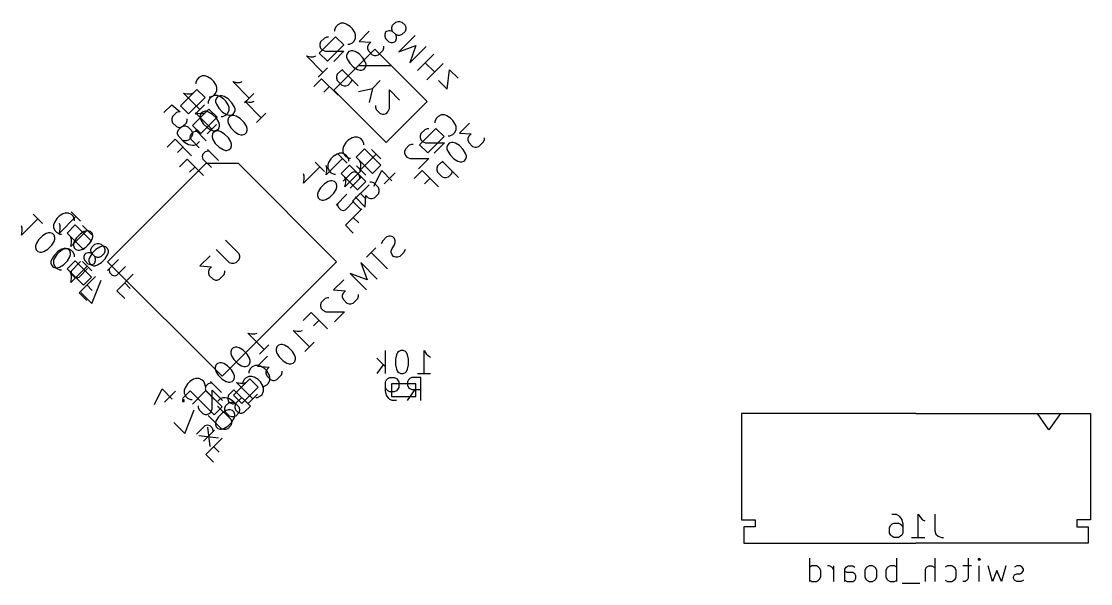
# Model space of a CAD drawing. Extents: x -23 to 352, y -104 to 38.
# Drawn here: x 250.84 to 297.07, y 10.38 to 34.66 of the extents above; entities that cross this region are included whole.
import ezdxf

# ---------------------------------------------------------------- set-up
doc = ezdxf.new("R2010")
doc.units = 0
doc.layers.add('BLACK', color=7, linetype='CONTINUOUS')

msp = doc.modelspace()

# ---------------------------------------------------------------- linework, layer by layer
at = {"layer": 'BLACK', "linetype": 'CONTINUOUS'}
for p, q in [((264.452, 34.4491), (264.385, 34.3144)), ((264.385, 34.3144), (264.385, 34.2471)), ((264.519, 34.5165), (264.452, 34.4491)), ((264.654, 34.5838), (264.519, 34.5165)), ((264.789, 34.5838), (264.654, 34.5838)), ((264.89, 34.5501), (264.789, 34.5838)), ((265.058, 34.4491), (264.89, 34.5501)), ((265.159, 34.3481), (265.058, 34.4491)), ((265.26, 34.1798), (265.159, 34.3481)), ((265.878, 34.235), (265.441, 33.7972)), ((266.622, 34.2257), (266.588, 34.192)), ((266.723, 34.2593), (266.622, 34.2257)), ((266.79, 34.2593), (266.723, 34.2593)), ((266.891, 34.2257), (266.79, 34.2593)), ((266.858, 34.394), (266.891, 34.495)), ((266.858, 34.3267), (266.858, 34.394)), ((266.891, 34.2257), (266.858, 34.3267)), ((266.891, 34.495), (267.026, 34.6297)), ((267.026, 34.091), (266.891, 34.2257)), ((267.026, 34.6297), (267.127, 34.6634)), ((267.127, 34.6634), (267.194, 34.6634)), ((267.194, 34.6634), (267.295, 34.6297)), ((267.295, 34.6297), (267.43, 34.495)), ((267.43, 34.2257), (267.295, 34.091)), ((267.43, 34.495), (267.464, 34.394)), ((267.464, 34.3267), (267.43, 34.2257)), ((267.464, 34.394), (267.464, 34.3267)), ((264.427, 34.003), (263.72, 33.2959)), ((263.779, 33.7757), (263.745, 33.6747)), ((263.947, 33.9441), (263.779, 33.7757)), ((264.048, 33.9777), (263.947, 33.9441)), ((264.115, 33.9777), (264.048, 33.9777)), ((264.78, 33.6494), (264.427, 34.003)), ((265.159, 33.742), (265.226, 33.8094)), ((265.226, 33.8094), (265.294, 33.9441)), ((265.294, 34.0787), (265.26, 34.1798)), ((265.294, 33.9441), (265.294, 34.0787)), ((265.441, 33.7972), (265.946, 33.7636)), ((265.946, 33.7636), (265.845, 33.6626)), ((266.588, 34.192), (266.555, 34.091)), ((266.555, 34.091), (266.555, 34.0236)), ((266.555, 34.0236), (266.588, 33.9226)), ((266.588, 33.9226), (266.723, 33.7879)), ((266.723, 33.7879), (266.824, 33.7543)), ((266.824, 33.7543), (266.891, 33.7543)), ((266.891, 33.7543), (266.992, 33.7879)), ((266.992, 33.7879), (267.026, 33.8216)), ((267.06, 33.99), (267.026, 34.091)), ((267.127, 34.0573), (267.026, 34.091)), ((267.026, 33.8216), (267.06, 33.9226)), ((267.06, 33.9226), (267.06, 33.99)), ((267.194, 34.0573), (267.127, 34.0573)), ((267.868, 34.0573), (267.161, 33.3502)), ((267.295, 34.091), (267.194, 34.0573)), ((263.72, 33.2959), (264.073, 32.9423)), ((263.745, 33.6747), (263.745, 33.6073)), ((263.745, 33.6073), (263.779, 33.5063)), ((263.779, 33.5063), (263.846, 33.439)), ((263.846, 33.439), (263.981, 33.3716)), ((263.981, 33.3716), (264.789, 33.3716)), ((264.073, 32.9423), (264.78, 33.6494)), ((264.789, 33.3716), (264.351, 32.9339)), ((264.356, 31.6969), (266.124, 33.4647)), ((264.936, 33.2922), (264.902, 33.1912)), ((265.003, 33.3595), (264.936, 33.2922)), ((264.957, 33.6747), (265.024, 33.6747)), ((265.104, 33.3932), (265.003, 33.3595)), ((265.024, 33.6747), (265.159, 33.742)), ((265.171, 33.3932), (265.104, 33.3932)), ((265.272, 33.3595), (265.171, 33.3932)), ((265.441, 33.2585), (265.272, 33.3595)), ((265.845, 33.6626), (265.811, 33.5615)), ((265.811, 33.5615), (265.811, 33.4942)), ((265.811, 33.4942), (265.845, 33.3932)), ((265.845, 33.3932), (266.013, 33.2248)), ((266.124, 33.4647), (268.386, 31.2019)), ((266.282, 33.2248), (266.484, 33.4269)), ((266.484, 33.4269), (266.518, 33.5279)), ((266.518, 33.5279), (266.518, 33.5952)), ((267.161, 33.3502), (267.902, 33.6196)), ((267.902, 33.6196), (267.632, 32.8788)), ((267.632, 32.8788), (268.339, 33.5859)), ((263.88, 32.4625), (263.173, 33.1696)), ((263.173, 33.1696), (263.341, 33.1359)), ((263.341, 33.1359), (263.476, 33.1359)), ((263.476, 33.1359), (263.577, 33.1696)), ((264.902, 33.1912), (264.902, 33.1238)), ((264.902, 33.1238), (264.936, 33.0228)), ((264.936, 33.0228), (265.037, 32.8544)), ((265.037, 32.8544), (265.205, 32.6861)), ((265.609, 33.0901), (265.441, 33.2585)), ((265.71, 32.9218), (265.609, 33.0901)), ((265.744, 32.8208), (265.71, 32.9218)), ((266.013, 33.2248), (266.114, 33.1912)), ((266.114, 33.1912), (266.181, 33.1912)), ((266.181, 33.1912), (266.282, 33.2248)), ((268.676, 33.2492), (267.969, 32.5421)), ((268.306, 32.8788), (268.71, 32.4747)), ((269.08, 32.8451), (268.373, 32.138)), ((263.678, 32.2605), (264.082, 32.6645)), ((264.498, 32.383), (264.464, 32.282)), ((264.633, 32.5177), (264.498, 32.383)), ((264.734, 32.5514), (264.633, 32.5177)), ((264.7, 32.5851), (265.407, 31.878)), ((265.205, 32.6861), (265.373, 32.5851)), ((265.373, 32.5851), (265.474, 32.5514)), ((265.417, 32.7576), (266.831, 32.7576)), ((265.474, 32.5514), (265.542, 32.5514)), ((265.542, 32.5514), (265.643, 32.5851)), ((265.643, 32.5851), (265.71, 32.6524)), ((265.71, 32.6524), (265.744, 32.7534)), ((265.744, 32.7534), (265.744, 32.8208)), ((269.248, 31.734), (269.349, 32.5757)), ((269.349, 32.5757), (269.72, 32.2054)), ((258.452, 32.1741), (258.385, 32.0394)), ((258.385, 32.0394), (258.385, 31.9721)), ((258.519, 32.2415), (258.452, 32.1741)), ((258.654, 32.3088), (258.519, 32.2415)), ((258.789, 32.3088), (258.654, 32.3088)), ((258.89, 32.2751), (258.789, 32.3088)), ((259.058, 32.1741), (258.89, 32.2751)), ((259.159, 32.0731), (259.058, 32.1741)), ((259.26, 31.9048), (259.159, 32.0731)), ((259.294, 31.8037), (259.26, 31.9048)), ((260.686, 31.3539), (259.979, 32.061)), ((259.979, 32.061), (260.148, 32.0273)), ((260.148, 32.0273), (260.282, 32.0273)), ((260.282, 32.0273), (260.383, 32.061)), ((263.824, 32.181), (263.488, 31.8443)), ((264.531, 31.4739), (263.824, 32.181)), ((264.464, 32.282), (264.464, 32.2147)), ((264.464, 32.2147), (264.498, 32.1137)), ((264.498, 32.1137), (264.7, 31.9116)), ((264.7, 31.9116), (264.801, 31.878)), ((264.868, 31.878), (264.969, 31.9116)), ((264.969, 31.9116), (265.104, 32.0463)), ((265.104, 32.0463), (265.138, 32.1473)), ((266.018, 31.7693), (266.354, 32.106)), ((268.878, 32.1043), (269.248, 31.734)), ((258.427, 31.728), (257.72, 31.0209)), ((258.553, 30.8609), (257.846, 31.568)), ((257.846, 31.568), (258.014, 31.5344)), ((258.014, 31.5344), (258.149, 31.5344)), ((258.149, 31.5344), (258.25, 31.568)), ((258.78, 31.3744), (258.427, 31.728)), ((259.024, 31.3997), (259.159, 31.467)), ((259.179, 31.4588), (259.044, 31.3915)), ((259.159, 31.467), (259.226, 31.5344)), ((259.314, 31.4588), (259.179, 31.4588)), ((259.226, 31.5344), (259.294, 31.6691)), ((259.294, 31.6691), (259.294, 31.8037)), ((259.415, 31.4251), (259.314, 31.4588)), ((259.441, 31.4549), (259.34, 31.4212)), ((259.508, 31.4549), (259.441, 31.4549)), ((259.609, 31.4212), (259.508, 31.4549)), ((260.484, 31.1519), (260.889, 31.5559)), ((263.925, 31.6086), (264.161, 31.8443)), ((266.619, 29.4342), (264.356, 31.6969)), ((264.801, 31.878), (264.868, 31.878)), ((265.411, 31.6346), (266.018, 31.7693)), ((266.018, 31.7693), (265.883, 31.1632)), ((266.758, 30.8938), (266.758, 31.702)), ((266.758, 31.702), (267.196, 31.2642)), ((257.004, 30.7262), (257.341, 31.063)), ((257.341, 31.063), (257.711, 30.7599)), ((257.72, 31.0209), (258.073, 30.6673)), ((258.073, 30.6673), (258.78, 31.3744)), ((258.351, 30.6589), (258.755, 31.063)), ((258.977, 31.3241), (258.91, 31.1894)), ((258.91, 31.1894), (258.91, 31.1221)), ((258.957, 31.3997), (259.024, 31.3997)), ((259.044, 31.3915), (258.977, 31.3241)), ((259.272, 31.3539), (259.239, 31.2529)), ((259.239, 31.2529), (259.239, 31.1855)), ((259.239, 31.1855), (259.272, 31.0845)), ((259.34, 31.4212), (259.272, 31.3539)), ((259.272, 31.0845), (259.373, 30.9162)), ((259.583, 31.3241), (259.415, 31.4251)), ((259.684, 31.2231), (259.583, 31.3241)), ((259.777, 31.3202), (259.609, 31.4212)), ((259.785, 31.0548), (259.684, 31.2231)), ((259.946, 31.1519), (259.777, 31.3202)), ((259.819, 30.9537), (259.785, 31.0548)), ((260.047, 30.9835), (259.946, 31.1519)), ((260.08, 30.8825), (260.047, 30.9835)), ((261.211, 30.5039), (260.504, 31.211)), ((260.504, 31.211), (260.673, 31.1773)), ((260.673, 31.1773), (260.807, 31.1773)), ((260.807, 31.1773), (260.908, 31.211)), ((266.152, 31.0285), (266.152, 30.9612)), ((268.386, 31.2019), (266.619, 29.4342)), ((257.375, 30.5579), (257.341, 30.4569)), ((257.543, 30.7262), (257.375, 30.5579)), ((257.644, 30.7599), (257.543, 30.7262)), ((257.711, 30.7599), (257.644, 30.7599)), ((258.952, 30.878), (258.245, 30.1709)), ((259.078, 30.0109), (258.371, 30.718)), ((258.371, 30.718), (258.539, 30.6844)), ((258.539, 30.6844), (258.674, 30.6844)), ((258.599, 30.6804), (258.565, 30.5794)), ((258.565, 30.5794), (258.565, 30.5121)), ((258.565, 30.5121), (258.599, 30.4111)), ((258.598, 29.8173), (259.305, 30.5244)), ((258.666, 30.7478), (258.599, 30.6804)), ((258.767, 30.7815), (258.666, 30.7478)), ((258.674, 30.6844), (258.775, 30.718)), ((258.835, 30.7815), (258.767, 30.7815)), ((258.936, 30.7478), (258.835, 30.7815)), ((259.104, 30.6468), (258.936, 30.7478)), ((259.305, 30.5244), (258.952, 30.878)), ((259.272, 30.4784), (259.104, 30.6468)), ((259.373, 30.9162), (259.542, 30.7478)), ((259.482, 30.5497), (259.549, 30.5497)), ((259.542, 30.7478), (259.71, 30.6468)), ((259.549, 30.5497), (259.684, 30.617)), ((259.684, 30.617), (259.751, 30.6844)), ((259.71, 30.6468), (259.811, 30.6131)), ((259.751, 30.6844), (259.819, 30.8191)), ((259.865, 30.5712), (259.797, 30.5039)), ((259.811, 30.6131), (259.878, 30.6131)), ((259.819, 30.8191), (259.819, 30.9537)), ((259.966, 30.6049), (259.865, 30.5712)), ((259.878, 30.6131), (259.979, 30.6468)), ((260.033, 30.6049), (259.966, 30.6049)), ((259.979, 30.6468), (260.047, 30.7141)), ((260.134, 30.5712), (260.033, 30.6049)), ((260.047, 30.7141), (260.08, 30.8151)), ((260.08, 30.8151), (260.08, 30.8825)), ((260.302, 30.4702), (260.134, 30.5712)), ((261.009, 30.3019), (261.414, 30.7059)), ((266.152, 30.9612), (266.186, 30.8602)), ((266.186, 30.8602), (266.354, 30.6918)), ((266.354, 30.6918), (266.455, 30.6581)), ((266.455, 30.6581), (266.523, 30.6581)), ((266.523, 30.6581), (266.624, 30.6918)), ((266.624, 30.6918), (266.691, 30.7592)), ((266.691, 30.7592), (266.758, 30.8938)), ((268.859, 30.5559), (268.791, 30.4885)), ((268.993, 30.6232), (268.859, 30.5559)), ((269.128, 30.6232), (268.993, 30.6232)), ((269.229, 30.5896), (269.128, 30.6232)), ((269.398, 30.4885), (269.229, 30.5896)), ((257.341, 30.4569), (257.341, 30.3895)), ((257.341, 30.3895), (257.375, 30.2885)), ((257.375, 30.2885), (257.543, 30.1201)), ((257.543, 30.1201), (257.644, 30.0865)), ((257.63, 29.9773), (257.765, 30.1119)), ((257.644, 30.0865), (257.711, 30.0865)), ((257.711, 30.0865), (257.812, 30.1201)), ((257.765, 30.1119), (257.866, 30.1456)), ((257.812, 30.1201), (257.981, 30.2885)), ((257.866, 30.1456), (257.933, 30.1456)), ((257.933, 30.1456), (258.034, 30.1119)), ((257.981, 30.2885), (258.014, 30.3895)), ((258.014, 30.3895), (258.014, 30.4569)), ((258.034, 30.1119), (258.203, 29.9436)), ((258.245, 30.1709), (258.598, 29.8173)), ((258.599, 30.4111), (258.7, 30.2427)), ((258.7, 30.2427), (258.868, 30.0744)), ((258.868, 30.0744), (259.037, 29.9733)), ((258.876, 29.8089), (259.28, 30.213)), ((259.373, 30.3101), (259.272, 30.4784)), ((259.407, 30.209), (259.373, 30.3101)), ((259.373, 30.0407), (259.407, 30.1417)), ((259.407, 30.1417), (259.407, 30.209)), ((259.797, 30.5039), (259.764, 30.4029)), ((259.764, 30.4029), (259.764, 30.3355)), ((259.764, 30.3355), (259.797, 30.2345)), ((259.797, 30.2345), (259.898, 30.0662)), ((259.898, 30.0662), (260.067, 29.8978)), ((260.471, 30.3019), (260.302, 30.4702)), ((260.572, 30.1335), (260.471, 30.3019)), ((260.605, 30.0325), (260.572, 30.1335)), ((268.791, 30.4885), (268.724, 30.3539)), ((268.724, 30.3539), (268.724, 30.2865)), ((269.499, 30.3875), (269.398, 30.4885)), ((269.6, 30.2192), (269.499, 30.3875)), ((269.633, 30.1181), (269.6, 30.2192)), ((269.633, 29.9835), (269.633, 30.1181)), ((270.218, 30.2744), (269.78, 29.8367)), ((257.596, 29.8762), (257.63, 29.9773)), ((257.596, 29.8089), (257.596, 29.8762)), ((257.63, 29.7079), (257.596, 29.8089)), ((257.9, 29.4385), (257.63, 29.7079)), ((258.203, 29.6742), (258.068, 29.5395)), ((258.161, 29.7713), (258.127, 29.6703)), ((258.127, 29.6703), (258.161, 29.5693)), ((258.262, 29.8723), (258.161, 29.7713)), ((258.203, 29.9436), (258.236, 29.8426)), ((258.236, 29.7752), (258.203, 29.6742)), ((258.236, 29.8426), (258.236, 29.7752)), ((258.363, 29.906), (258.262, 29.8723)), ((258.363, 29.9733), (258.835, 29.5019)), ((258.43, 29.906), (258.363, 29.906)), ((259.037, 29.9733), (259.138, 29.9397)), ((259.124, 29.8304), (259.09, 29.7294)), ((259.09, 29.7294), (259.09, 29.6621)), ((259.09, 29.6621), (259.124, 29.5611)), ((259.191, 29.8978), (259.124, 29.8304)), ((259.138, 29.9397), (259.205, 29.9397)), ((259.292, 29.9315), (259.191, 29.8978)), ((259.205, 29.9397), (259.306, 29.9733)), ((259.36, 29.9315), (259.292, 29.9315)), ((259.306, 29.9733), (259.373, 30.0407)), ((259.461, 29.8978), (259.36, 29.9315)), ((259.629, 29.7968), (259.461, 29.8978)), ((259.797, 29.6284), (259.629, 29.7968)), ((259.898, 29.4601), (259.797, 29.6284)), ((260.067, 29.8978), (260.235, 29.7968)), ((260.235, 29.7968), (260.336, 29.7631)), ((260.336, 29.7631), (260.403, 29.7631)), ((260.403, 29.7631), (260.504, 29.7968)), ((260.504, 29.7968), (260.572, 29.8641)), ((260.572, 29.8641), (260.605, 29.9651)), ((260.605, 29.9651), (260.605, 30.0325)), ((265.143, 29.6328), (264.975, 29.5318)), ((265.244, 29.6665), (265.143, 29.6328)), ((265.379, 29.6665), (265.244, 29.6665)), ((265.513, 29.5991), (265.379, 29.6665)), ((265.581, 29.5318), (265.513, 29.5991)), ((268.766, 30.0424), (268.059, 29.3353)), ((268.118, 29.8151), (268.084, 29.7141)), ((268.084, 29.7141), (268.084, 29.6467)), ((268.084, 29.6467), (268.118, 29.5457)), ((268.286, 29.9835), (268.118, 29.8151)), ((268.387, 30.0171), (268.286, 29.9835)), ((268.455, 30.0171), (268.387, 30.0171)), ((268.413, 28.9817), (269.12, 29.6888)), ((269.12, 29.6888), (268.766, 30.0424)), ((269.297, 29.7141), (269.364, 29.7141)), ((269.364, 29.7141), (269.499, 29.7814)), ((269.499, 29.7814), (269.566, 29.8488)), ((269.566, 29.8488), (269.633, 29.9835)), ((269.78, 29.8367), (270.285, 29.803)), ((270.184, 29.702), (270.15, 29.601)), ((270.15, 29.601), (270.15, 29.5336)), ((270.285, 29.803), (270.184, 29.702)), ((270.858, 29.5673), (270.858, 29.6346)), ((257.488, 29.5693), (257.151, 29.2326)), ((258.195, 28.8622), (257.488, 29.5693)), ((257.589, 28.9969), (257.824, 29.2326)), ((257.9, 29.5059), (257.799, 29.5395)), ((257.967, 29.5059), (257.9, 29.5059)), ((258.068, 29.3375), (257.9, 29.4385)), ((258.068, 29.5395), (257.967, 29.5059)), ((258.236, 29.3038), (258.068, 29.3375)), ((258.161, 29.5693), (258.531, 29.1989)), ((258.304, 29.3038), (258.236, 29.3038)), ((258.405, 29.3375), (258.304, 29.3038)), ((258.539, 29.4722), (258.405, 29.3375)), ((259.124, 29.5611), (259.225, 29.3927)), ((259.225, 29.3927), (259.393, 29.2244)), ((259.393, 29.2244), (259.562, 29.1233)), ((259.831, 29.1233), (259.898, 29.1907)), ((259.932, 29.359), (259.898, 29.4601)), ((259.898, 29.1907), (259.932, 29.2917)), ((259.932, 29.2917), (259.932, 29.359)), ((264.773, 29.2624), (264.739, 29.1614)), ((264.739, 29.1614), (264.739, 29.0267)), ((264.874, 29.4308), (264.773, 29.2624)), ((264.975, 29.5318), (264.874, 29.4308)), ((265.673, 29.153), (265.32, 28.7994)), ((265.648, 29.3971), (265.581, 29.5318)), ((265.648, 29.3298), (265.648, 29.3971)), ((266.38, 28.4459), (265.673, 29.153)), ((266.389, 28.7237), (265.985, 29.1277)), ((267.445, 29.1417), (267.411, 29.0407)), ((267.613, 29.31), (267.445, 29.1417)), ((267.714, 29.3437), (267.613, 29.31)), ((267.781, 29.3437), (267.714, 29.3437)), ((268.059, 29.3353), (268.413, 28.9817)), ((268.118, 29.5457), (268.185, 29.4784)), ((268.185, 29.4784), (268.32, 29.411)), ((268.32, 29.411), (269.128, 29.411)), ((269.128, 29.411), (268.69, 28.9733)), ((269.275, 29.3316), (269.241, 29.2306)), ((269.241, 29.2306), (269.241, 29.1632)), ((269.241, 29.1632), (269.275, 29.0622)), ((269.342, 29.3989), (269.275, 29.3316)), ((269.443, 29.4326), (269.342, 29.3989)), ((269.511, 29.4326), (269.443, 29.4326)), ((269.612, 29.3989), (269.511, 29.4326)), ((269.78, 29.2979), (269.612, 29.3989)), ((269.948, 29.1295), (269.78, 29.2979)), ((270.049, 28.9612), (269.948, 29.1295)), ((270.15, 29.5336), (270.184, 29.4326)), ((270.184, 29.4326), (270.352, 29.2642)), ((270.352, 29.2642), (270.453, 29.2306)), ((270.453, 29.2306), (270.521, 29.2306)), ((270.521, 29.2306), (270.622, 29.2642)), ((270.622, 29.2642), (270.824, 29.4663)), ((270.824, 29.4663), (270.858, 29.5673)), ((258.013, 28.7193), (257.676, 28.3826)), ((258.72, 28.0122), (258.013, 28.7193)), ((258.686, 28.9213), (258.652, 28.8203)), ((258.652, 28.8203), (258.686, 28.7193)), ((258.787, 29.0223), (258.686, 28.9213)), ((258.686, 28.7193), (259.056, 28.3489)), ((258.888, 29.056), (258.787, 29.0223)), ((258.888, 29.1233), (259.36, 28.6519)), ((258.955, 29.056), (258.888, 29.056)), ((259.562, 29.1233), (259.663, 29.0897)), ((259.663, 29.0897), (259.73, 29.0897)), ((259.73, 29.0897), (259.831, 29.1233)), ((264.727, 28.7452), (264.02, 28.0381)), ((264.224, 28.7308), (264.123, 28.5624)), ((264.325, 28.8318), (264.224, 28.7308)), ((264.493, 28.9328), (264.325, 28.8318)), ((264.594, 28.9665), (264.493, 28.9328)), ((264.929, 28.5432), (264.525, 28.9472)), ((264.729, 28.9665), (264.594, 28.9665)), ((264.863, 28.8991), (264.729, 28.9665)), ((264.739, 29.0267), (264.806, 28.892)), ((264.806, 28.892), (264.874, 28.8247)), ((264.931, 28.8318), (264.863, 28.8991)), ((264.874, 28.8247), (265.008, 28.7573)), ((264.998, 28.6971), (264.931, 28.8318)), ((264.998, 28.6298), (264.998, 28.6971)), ((265.008, 28.7573), (265.076, 28.7573)), ((265.32, 28.7994), (266.027, 28.0923)), ((266.187, 28.9257), (265.48, 28.2186)), ((267.411, 29.0407), (267.411, 28.9733)), ((267.411, 28.9733), (267.445, 28.8723)), ((267.445, 28.8723), (267.512, 28.805)), ((267.512, 28.805), (267.647, 28.7376)), ((267.647, 28.7376), (268.455, 28.7376)), ((268.455, 28.7376), (268.017, 28.2999)), ((269.275, 29.0622), (269.376, 28.8938)), ((269.376, 28.8938), (269.544, 28.7255)), ((269.544, 28.7255), (269.713, 28.6245)), ((269.982, 28.6245), (270.049, 28.6918)), ((270.083, 28.8602), (270.049, 28.9612)), ((270.049, 28.6918), (270.083, 28.7928)), ((270.083, 28.7928), (270.083, 28.8602)), ((258.813, 28.5253), (254.57, 24.2827)), ((258.114, 28.1469), (258.349, 28.3826)), ((260.227, 28.5253), (258.813, 28.5253)), ((264.47, 24.2827), (260.227, 28.5253)), ((263.74, 28.3819), (263.033, 27.6748)), ((263.942, 28.1799), (263.538, 28.584)), ((264.053, 28.3412), (264.02, 28.4422)), ((264.02, 28.0381), (264.053, 28.2065)), ((264.053, 28.2065), (264.053, 28.3412)), ((264.123, 28.5624), (264.089, 28.4614)), ((264.089, 28.4614), (264.089, 28.3267)), ((264.089, 28.3267), (264.156, 28.192)), ((265.023, 28.453), (264.67, 28.0994)), ((265.537, 28.2257), (264.83, 27.5186)), ((265.73, 27.7459), (265.023, 28.453)), ((265.739, 28.0237), (265.335, 28.4277)), ((265.513, 28.5216), (265.48, 28.6226)), ((265.48, 28.2186), (265.513, 28.3869)), ((265.513, 28.3869), (265.513, 28.5216)), ((266.027, 28.0923), (266.38, 28.4459)), ((266.086, 27.5451), (266.422, 28.2186)), ((266.422, 28.2186), (266.86, 27.7809)), ((268.164, 28.2204), (267.827, 27.8837)), ((268.871, 27.5133), (268.164, 28.2204)), ((268.837, 28.4224), (268.804, 28.3214)), ((268.804, 28.3214), (268.804, 28.2541)), ((268.804, 28.2541), (268.837, 28.1531)), ((268.972, 28.5571), (268.837, 28.4224)), ((269.073, 28.5908), (268.972, 28.5571)), ((269.039, 28.6245), (269.746, 27.9174)), ((269.713, 28.6245), (269.814, 28.5908)), ((269.814, 28.5908), (269.881, 28.5908)), ((269.881, 28.5908), (269.982, 28.6245)), ((263.067, 27.9779), (263.033, 28.0789)), ((263.033, 27.6748), (263.067, 27.8432)), ((263.067, 27.8432), (263.067, 27.9779)), ((264.11, 27.7422), (263.942, 27.6412)), ((264.211, 27.7758), (264.11, 27.7422)), ((264.156, 28.192), (264.224, 28.1247)), ((264.279, 27.7758), (264.211, 27.7758)), ((264.224, 28.1247), (264.358, 28.0573)), ((264.38, 27.7422), (264.279, 27.7758)), ((264.358, 28.0573), (264.426, 28.0573)), ((264.447, 27.6748), (264.38, 27.7422)), ((264.67, 28.0994), (265.377, 27.3923)), ((264.76, 27.7687), (265.131, 28.1391)), ((264.863, 27.8216), (264.83, 27.9226)), ((264.863, 27.6869), (264.863, 27.8216)), ((265.063, 27.4657), (265.535, 27.9371)), ((265.131, 28.1391), (265.232, 28.1728)), ((265.232, 28.1728), (265.333, 28.1391)), ((265.333, 28.1391), (265.434, 28.0381)), ((265.377, 27.3923), (265.73, 27.7459)), ((265.434, 28.0381), (265.467, 27.9371)), ((265.467, 27.9371), (265.467, 27.8697)), ((266.523, 27.6462), (266.995, 28.1176)), ((268.265, 27.648), (268.501, 27.8837)), ((268.837, 28.1531), (269.039, 27.951)), ((269.039, 27.951), (269.14, 27.9174)), ((269.14, 27.9174), (269.208, 27.9174)), ((269.208, 27.9174), (269.309, 27.951)), ((269.309, 27.951), (269.443, 28.0857)), ((269.443, 28.0857), (269.477, 28.1867)), ((263.673, 27.3044), (263.639, 27.2034)), ((263.774, 27.4728), (263.673, 27.3044)), ((263.942, 27.6412), (263.774, 27.4728)), ((264.346, 27.2371), (264.447, 27.4054)), ((264.481, 27.5738), (264.447, 27.6748)), ((264.447, 27.4054), (264.481, 27.5065)), ((264.481, 27.5065), (264.481, 27.5738)), ((264.83, 27.5186), (264.863, 27.6869)), ((265.872, 27.6004), (265.164, 26.8933)), ((265.974, 27.7206), (265.907, 27.7206)), ((266.075, 27.6869), (265.974, 27.7206)), ((266.277, 27.4849), (266.075, 27.6869)), ((266.311, 27.3839), (266.277, 27.4849)), ((266.277, 27.2155), (266.311, 27.3166)), ((266.311, 27.3166), (266.311, 27.3839)), ((263.639, 27.2034), (263.639, 27.1361)), ((263.639, 27.1361), (263.673, 27.0351)), ((263.673, 27.0351), (263.74, 26.9677)), ((263.74, 26.9677), (263.841, 26.934)), ((263.841, 26.934), (263.908, 26.934)), ((263.908, 26.934), (264.009, 26.9677)), ((264.009, 26.9677), (264.178, 27.0687)), ((264.178, 27.0687), (264.346, 27.2371)), ((264.447, 26.732), (264.919, 27.2034)), ((264.851, 26.53), (265.222, 26.9004)), ((265.164, 26.8933), (265.501, 26.5565)), ((265.267, 27.0809), (265.705, 26.6431)), ((265.737, 26.9943), (265.501, 27.23)), ((265.705, 26.6431), (265.739, 27.1482)), ((265.739, 27.1482), (265.84, 27.0472)), ((265.84, 27.0472), (265.941, 27.0135)), ((265.941, 27.0135), (266.008, 27.0135)), ((266.008, 27.0135), (266.109, 27.0472)), ((266.109, 27.0472), (266.277, 27.2155)), ((252.638, 26.3529), (252.47, 26.2519)), ((252.739, 26.3866), (252.638, 26.3529)), ((252.874, 26.3866), (252.739, 26.3866)), ((253.009, 26.3192), (252.874, 26.3866)), ((253.391, 26.0272), (252.987, 26.4313)), ((264.514, 26.7994), (264.514, 26.732)), ((264.514, 26.732), (264.548, 26.631)), ((264.548, 26.631), (264.649, 26.53)), ((264.649, 26.53), (264.75, 26.4963)), ((264.75, 26.4963), (264.851, 26.53)), ((265.558, 26.5637), (264.851, 25.8565)), ((251.549, 26.1387), (250.841, 25.4316)), ((251.751, 25.9367), (251.347, 26.3408)), ((252.268, 25.9825), (252.234, 25.8815)), ((252.369, 26.1509), (252.268, 25.9825)), ((252.47, 26.2519), (252.369, 26.1509)), ((253.189, 26.2292), (252.482, 25.5221)), ((252.516, 25.8252), (252.482, 25.9262)), ((253.076, 26.2519), (253.009, 26.3192)), ((253.143, 26.1172), (253.076, 26.2519)), ((253.143, 26.0499), (253.143, 26.1172)), ((265.424, 25.9576), (265.188, 26.1933)), ((250.875, 25.7347), (250.841, 25.8357)), ((250.841, 25.4316), (250.875, 25.6)), ((250.875, 25.6), (250.875, 25.7347)), ((251.919, 25.499), (251.751, 25.398)), ((252.02, 25.5327), (251.919, 25.499)), ((252.087, 25.5327), (252.02, 25.5327)), ((252.188, 25.499), (252.087, 25.5327)), ((252.256, 25.4316), (252.188, 25.499)), ((252.234, 25.8815), (252.234, 25.7468)), ((252.234, 25.7468), (252.301, 25.6121)), ((252.289, 25.3306), (252.256, 25.4316)), ((252.301, 25.6121), (252.369, 25.5448)), ((252.369, 25.5448), (252.504, 25.4774)), ((252.482, 25.5221), (252.516, 25.6905)), ((252.504, 25.4774), (252.571, 25.4774)), ((252.516, 25.6905), (252.516, 25.8252)), ((253.169, 25.8731), (252.815, 25.5195)), ((252.815, 25.5195), (253.522, 24.8124)), ((253.682, 25.6458), (252.975, 24.9387)), ((253.876, 25.166), (253.169, 25.8731)), ((253.391, 25.4885), (253.223, 25.3201)), ((253.559, 25.5895), (253.391, 25.4885)), ((253.884, 25.4438), (253.48, 25.8478)), ((253.66, 25.6231), (253.559, 25.5895)), ((253.728, 25.6231), (253.66, 25.6231)), ((253.829, 25.5895), (253.728, 25.6231)), ((253.896, 25.5221), (253.829, 25.5895)), ((253.93, 25.4211), (253.896, 25.5221)), ((264.851, 25.8565), (265.188, 25.5198)), ((251.481, 25.0613), (251.448, 24.9602)), ((251.582, 25.2296), (251.481, 25.0613)), ((251.751, 25.398), (251.582, 25.2296)), ((251.986, 24.8255), (252.155, 24.9939)), ((252.155, 24.9939), (252.256, 25.1623)), ((252.256, 25.1623), (252.289, 25.2633)), ((252.289, 25.2633), (252.289, 25.3306)), ((253.009, 25.2417), (252.975, 25.3427)), ((252.975, 24.9387), (253.009, 25.107)), ((253.009, 25.107), (253.009, 25.2417)), ((253.122, 25.1517), (253.088, 25.0507)), ((253.088, 25.0507), (253.088, 24.9834)), ((253.088, 24.9834), (253.122, 24.8824)), ((253.223, 25.3201), (253.122, 25.1517)), ((253.522, 24.8124), (253.876, 25.166)), ((253.627, 24.916), (253.795, 25.0844)), ((253.795, 25.0844), (253.896, 25.2528)), ((253.884, 24.905), (254.019, 25.0397)), ((253.896, 25.2528), (253.93, 25.3538)), ((253.93, 25.3538), (253.93, 25.4211)), ((254.019, 25.0397), (254.12, 25.0734)), ((254.12, 25.0734), (254.187, 25.0734)), ((254.187, 25.0734), (254.288, 25.0397)), ((254.288, 25.0397), (254.423, 24.905)), ((259.672, 25.2087), (260.244, 24.6363)), ((266.464, 25.1844), (266.397, 25.0497)), ((266.632, 25.3528), (266.464, 25.1844)), ((266.733, 25.3865), (266.632, 25.3528)), ((266.801, 25.3865), (266.733, 25.3865)), ((266.902, 25.3528), (266.801, 25.3865)), ((266.868, 24.8477), (266.969, 25.0161)), ((266.969, 25.2854), (266.902, 25.3528)), ((267.003, 25.1844), (266.969, 25.2854)), ((266.969, 25.0161), (267.003, 25.1171)), ((267.003, 25.1171), (267.003, 25.1844)), ((251.448, 24.9602), (251.448, 24.8929)), ((251.448, 24.8929), (251.481, 24.7919)), ((251.481, 24.7919), (251.549, 24.7245)), ((251.549, 24.7245), (251.65, 24.6909)), ((251.65, 24.6909), (251.717, 24.6909)), ((251.717, 24.6909), (251.818, 24.7245)), ((251.818, 24.7245), (251.986, 24.8255)), ((252.256, 24.5562), (252.155, 24.3878)), ((252.424, 24.7245), (252.256, 24.5562)), ((252.369, 24.6009), (252.268, 24.4325)), ((252.47, 24.7019), (252.369, 24.6009)), ((252.592, 24.8255), (252.424, 24.7245)), ((252.638, 24.8029), (252.47, 24.7019)), ((252.693, 24.8592), (252.592, 24.8255)), ((252.739, 24.8366), (252.638, 24.8029)), ((252.761, 24.8592), (252.693, 24.8592)), ((252.874, 24.8366), (252.739, 24.8366)), ((252.862, 24.8255), (252.761, 24.8592)), ((252.929, 24.7582), (252.862, 24.8255)), ((253.009, 24.7692), (252.874, 24.8366)), ((252.963, 24.6572), (252.929, 24.7582)), ((252.929, 24.4888), (252.963, 24.5898)), ((252.963, 24.5898), (252.963, 24.6572)), ((253.076, 24.7019), (253.009, 24.7692)), ((253.143, 24.5672), (253.076, 24.7019)), ((253.122, 24.8824), (253.189, 24.815)), ((253.143, 24.4999), (253.143, 24.5672)), ((253.189, 24.815), (253.29, 24.7814)), ((253.29, 24.7814), (253.357, 24.7814)), ((253.357, 24.7814), (253.458, 24.815)), ((253.458, 24.815), (253.627, 24.916)), ((253.581, 24.602), (253.547, 24.501)), ((253.615, 24.6356), (253.581, 24.602)), ((253.716, 24.6693), (253.615, 24.6356)), ((253.783, 24.6693), (253.716, 24.6693)), ((253.884, 24.6356), (253.783, 24.6693)), ((253.896, 24.6467), (253.795, 24.4783)), ((253.85, 24.804), (253.884, 24.905)), ((253.85, 24.7367), (253.85, 24.804)), ((253.884, 24.6356), (253.85, 24.7367)), ((254.019, 24.501), (253.884, 24.6356)), ((254.065, 24.815), (253.896, 24.6467)), ((254.233, 24.916), (254.065, 24.815)), ((254.334, 24.9497), (254.233, 24.916)), ((254.423, 24.6356), (254.288, 24.501)), ((254.401, 24.9497), (254.334, 24.9497)), ((254.502, 24.916), (254.401, 24.9497)), ((254.423, 24.905), (254.456, 24.804)), ((254.456, 24.7367), (254.423, 24.6356)), ((254.456, 24.804), (254.456, 24.7367)), ((254.469, 24.411), (254.57, 24.5793)), ((254.57, 24.8487), (254.502, 24.916)), ((254.603, 24.7477), (254.57, 24.8487)), ((254.57, 24.5793), (254.603, 24.6803)), ((254.603, 24.6803), (254.603, 24.7477)), ((258.998, 24.5352), (258.56, 24.0975)), ((259.84, 24.2322), (259.268, 24.8046)), ((260.244, 24.6363), (260.278, 24.5352)), ((260.278, 24.5352), (260.278, 24.4679)), ((266.161, 24.8814), (265.757, 24.4773)), ((266.666, 23.9722), (265.959, 24.6793)), ((266.834, 24.7467), (266.868, 24.8477)), ((266.834, 24.6793), (266.834, 24.7467)), ((266.868, 24.5783), (266.834, 24.6793)), ((266.935, 24.511), (266.868, 24.5783)), ((267.036, 24.4773), (266.935, 24.511)), ((267.205, 24.511), (267.104, 24.4773)), ((267.373, 24.6793), (267.205, 24.511)), ((267.44, 24.814), (267.373, 24.6793)), ((252.155, 24.3878), (252.121, 24.2868)), ((252.121, 24.2868), (252.121, 24.2195)), ((252.121, 24.2195), (252.155, 24.1184)), ((252.155, 24.1184), (252.222, 24.0511)), ((252.222, 24.0511), (252.323, 24.0174)), ((252.268, 24.4325), (252.234, 24.3315)), ((252.234, 24.3315), (252.234, 24.1968)), ((252.234, 24.1968), (252.301, 24.0621)), ((252.301, 24.0621), (252.369, 23.9948)), ((252.39, 24.0174), (252.491, 24.0511)), ((252.491, 24.0511), (252.66, 24.1521)), ((252.66, 24.1521), (252.828, 24.3205)), ((253.169, 24.3231), (252.815, 23.9695)), ((252.828, 24.3205), (252.929, 24.4888)), ((252.929, 23.8154), (253.401, 24.2868)), ((253.682, 24.0958), (252.975, 23.3887)), ((253.876, 23.616), (253.169, 24.3231)), ((253.884, 23.8938), (253.48, 24.2978)), ((253.547, 24.501), (253.547, 24.4336)), ((253.547, 24.4336), (253.581, 24.3326)), ((253.581, 24.3326), (253.716, 24.1979)), ((253.716, 24.1979), (253.817, 24.1642)), ((253.795, 24.4783), (253.762, 24.3773)), ((253.762, 24.3773), (253.762, 24.3099)), ((253.762, 24.3099), (253.795, 24.2089)), ((253.795, 24.2089), (253.863, 24.1416)), ((253.817, 24.1642), (253.884, 24.1642)), ((253.863, 24.1416), (253.964, 24.1079)), ((253.884, 24.1642), (253.985, 24.1979)), ((253.964, 24.1079), (254.031, 24.1079)), ((253.985, 24.1979), (254.019, 24.2316)), ((254.052, 24.3999), (254.019, 24.501)), ((254.12, 24.4673), (254.019, 24.501)), ((254.019, 24.2316), (254.052, 24.3326)), ((254.031, 24.1079), (254.132, 24.1416)), ((254.052, 24.3326), (254.052, 24.3999)), ((254.187, 24.4673), (254.12, 24.4673)), ((254.132, 24.1416), (254.3, 24.2426)), ((254.288, 24.501), (254.187, 24.4673)), ((254.3, 24.2426), (254.469, 24.411)), ((254.57, 23.9059), (255.041, 24.3773)), ((254.57, 24.2827), (259.52, 19.333)), ((254.974, 23.7039), (255.344, 24.0742)), ((258.56, 24.0975), (259.066, 24.0638)), ((259.066, 24.0638), (258.965, 23.9628)), ((259.52, 19.333), (264.47, 24.2827)), ((259.941, 24.1985), (259.84, 24.2322)), ((260.008, 24.1985), (259.941, 24.1985)), ((260.109, 24.2322), (260.008, 24.1985)), ((260.244, 24.3669), (260.109, 24.2322)), ((260.278, 24.4679), (260.244, 24.3669)), ((266.228, 23.5345), (265.521, 24.2416)), ((265.521, 24.2416), (265.79, 23.5008)), ((267.104, 24.4773), (267.036, 24.4773)), ((252.323, 24.0174), (252.39, 24.0174)), ((252.369, 23.9948), (252.504, 23.9274)), ((252.504, 23.9274), (252.571, 23.9274)), ((252.815, 23.9695), (253.522, 23.2624)), ((253.009, 23.6917), (252.975, 23.7927)), ((252.996, 23.8827), (252.996, 23.8154)), ((252.996, 23.8154), (253.03, 23.7144)), ((253.009, 23.557), (253.009, 23.6917)), ((253.03, 23.7144), (253.131, 23.6134)), ((253.131, 23.6134), (253.232, 23.5797)), ((253.232, 23.5797), (253.333, 23.6134)), ((253.333, 23.6134), (253.704, 23.9838)), ((254.04, 23.647), (253.333, 22.9399)), ((253.522, 23.2624), (253.876, 23.616)), ((254.637, 23.9732), (254.637, 23.9059)), ((254.637, 23.9059), (254.671, 23.8049)), ((254.671, 23.8049), (254.772, 23.7039)), ((254.772, 23.7039), (254.873, 23.6702)), ((254.873, 23.6702), (254.974, 23.7039)), ((255.681, 23.7375), (254.974, 23.0304)), ((258.965, 23.9628), (258.931, 23.8618)), ((258.931, 23.8618), (258.931, 23.7945)), ((258.931, 23.7945), (258.965, 23.6934)), ((258.965, 23.6934), (259.133, 23.5251)), ((259.402, 23.5251), (259.604, 23.7271)), ((259.604, 23.7271), (259.638, 23.8281)), ((259.638, 23.8281), (259.638, 23.8955)), ((265.79, 23.5008), (265.05, 23.7702)), ((265.05, 23.7702), (265.757, 23.0631)), ((252.975, 23.3887), (253.009, 23.557)), ((253.906, 23.0409), (253.67, 23.2766)), ((253.884, 22.4796), (254.288, 23.4897)), ((255.546, 23.1314), (255.31, 23.3671)), ((259.133, 23.5251), (259.234, 23.4914)), ((259.234, 23.4914), (259.301, 23.4914)), ((259.301, 23.4914), (259.402, 23.5251)), ((264.78, 23.5008), (264.343, 23.0631)), ((253.333, 22.9399), (253.67, 22.6032)), ((253.413, 22.951), (253.884, 22.4796)), ((254.974, 23.0304), (255.31, 22.6937)), ((263.972, 22.6927), (263.804, 22.5244)), ((264.073, 22.7264), (263.972, 22.6927)), ((264.141, 22.7264), (264.073, 22.7264)), ((264.343, 23.0631), (264.848, 23.0294)), ((264.747, 22.9284), (264.713, 22.8274)), ((264.713, 22.8274), (264.713, 22.7601)), ((264.713, 22.7601), (264.747, 22.659)), ((264.848, 23.0294), (264.747, 22.9284)), ((264.747, 22.659), (264.915, 22.4907)), ((265.184, 22.4907), (265.386, 22.6927)), ((265.386, 22.6927), (265.42, 22.7937)), ((265.42, 22.7937), (265.42, 22.8611)), ((263.804, 22.5244), (263.77, 22.4233)), ((263.77, 22.4233), (263.77, 22.356)), ((263.77, 22.356), (263.804, 22.255)), ((263.804, 22.255), (263.871, 22.1876)), ((264.915, 22.4907), (265.016, 22.457)), ((265.016, 22.457), (265.083, 22.457)), ((265.083, 22.457), (265.184, 22.4907)), ((263.366, 22.0866), (263.029, 21.7499)), ((264.073, 21.3795), (263.366, 22.0866)), ((263.467, 21.5142), (263.703, 21.7499)), ((263.871, 22.1876), (264.006, 22.1203)), ((264.006, 22.1203), (264.814, 22.1203)), ((264.814, 22.1203), (264.376, 21.6826)), ((263.299, 20.6051), (262.592, 21.3122)), ((262.592, 21.3122), (262.76, 21.2785)), ((262.76, 21.2785), (262.895, 21.2785)), ((262.895, 21.2785), (262.996, 21.3122)), ((261.341, 20.4895), (260.634, 21.1966)), ((260.634, 21.1966), (260.803, 21.1629)), ((260.803, 21.1629), (260.937, 21.1629)), ((260.937, 21.1629), (261.038, 21.1966)), ((263.097, 20.403), (263.501, 20.8071)), ((259.927, 20.4895), (259.893, 20.3885)), ((259.893, 20.3885), (259.893, 20.3211)), ((259.994, 20.5568), (259.927, 20.4895)), ((260.095, 20.5905), (259.994, 20.5568)), ((260.163, 20.5905), (260.095, 20.5905)), ((260.264, 20.5568), (260.163, 20.5905)), ((260.432, 20.4558), (260.264, 20.5568)), ((260.601, 20.2874), (260.432, 20.4558)), ((261.139, 20.2874), (261.543, 20.6915)), ((261.885, 20.6051), (261.851, 20.5041)), ((261.851, 20.5041), (261.851, 20.4367)), ((261.851, 20.4367), (261.885, 20.3357)), ((261.952, 20.6724), (261.885, 20.6051)), ((262.053, 20.7061), (261.952, 20.6724)), ((262.12, 20.7061), (262.053, 20.7061)), ((262.221, 20.6724), (262.12, 20.7061)), ((262.39, 20.5714), (262.221, 20.6724)), ((262.558, 20.403), (262.39, 20.5714)), ((262.659, 20.2347), (262.558, 20.403)), ((266.584, 19.4503), (266.584, 20.4503)), ((267.108, 20.3551), (267.061, 20.2598)), ((267.156, 20.4027), (267.108, 20.3551)), ((267.251, 20.4503), (267.156, 20.4027)), ((267.346, 20.4503), (267.251, 20.4503)), ((267.442, 20.4027), (267.346, 20.4503)), ((267.489, 20.3551), (267.442, 20.4027)), ((267.537, 20.2598), (267.489, 20.3551)), ((268.251, 19.4503), (268.251, 20.4503)), ((268.251, 20.4503), (268.346, 20.3075)), ((259.321, 19.8834), (259.254, 19.816)), ((259.422, 19.9171), (259.321, 19.8834)), ((259.489, 19.9171), (259.422, 19.9171)), ((259.59, 19.8834), (259.489, 19.9171)), ((259.759, 19.7824), (259.59, 19.8834)), ((259.893, 20.3211), (259.927, 20.2201)), ((259.927, 20.2201), (260.028, 20.0517)), ((260.028, 20.0517), (260.196, 19.8834)), ((260.196, 19.8834), (260.365, 19.7824)), ((260.702, 20.1191), (260.601, 20.2874)), ((260.735, 20.0181), (260.702, 20.1191)), ((260.702, 19.8497), (260.735, 19.9507)), ((260.735, 19.9507), (260.735, 20.0181)), ((261.48, 20.201), (261.043, 19.7633)), ((261.885, 20.3357), (261.986, 20.1673)), ((261.986, 20.1673), (262.154, 19.999)), ((262.154, 19.999), (262.322, 19.898)), ((262.322, 19.898), (262.423, 19.8643)), ((262.491, 19.8643), (262.592, 19.898)), ((262.592, 19.898), (262.659, 19.9653)), ((262.693, 20.1337), (262.659, 20.2347)), ((262.659, 19.9653), (262.693, 20.0663)), ((262.693, 20.0663), (262.693, 20.1337)), ((266.203, 20.117), (266.584, 19.736)), ((267.061, 20.2598), (267.013, 20.0694)), ((267.013, 20.0694), (267.013, 19.8313)), ((267.584, 20.0694), (267.537, 20.2598)), ((267.584, 19.8313), (267.584, 20.0694)), ((268.346, 20.3075), (268.442, 20.2122)), ((268.442, 20.2122), (268.537, 20.1646)), ((259.254, 19.816), (259.22, 19.715)), ((259.22, 19.715), (259.22, 19.6477)), ((259.22, 19.6477), (259.254, 19.5467)), ((259.254, 19.5467), (259.355, 19.3783)), ((259.927, 19.614), (259.759, 19.7824)), ((260.028, 19.4456), (259.927, 19.614)), ((260.062, 19.3446), (260.028, 19.4456)), ((260.365, 19.7824), (260.466, 19.7487)), ((260.466, 19.7487), (260.533, 19.7487)), ((260.533, 19.7487), (260.634, 19.7824)), ((260.634, 19.7824), (260.702, 19.8497)), ((260.747, 19.6692), (260.68, 19.5345)), ((260.68, 19.5345), (260.68, 19.4672)), ((260.815, 19.7366), (260.747, 19.6692)), ((260.949, 19.8039), (260.815, 19.7366)), ((261.084, 19.8039), (260.949, 19.8039)), ((261.043, 19.7633), (261.548, 19.7296)), ((261.185, 19.7702), (261.084, 19.8039)), ((261.353, 19.6692), (261.185, 19.7702)), ((261.454, 19.5682), (261.353, 19.6692)), ((261.447, 19.6286), (261.413, 19.5276)), ((261.413, 19.5276), (261.413, 19.4602)), ((261.413, 19.4602), (261.447, 19.3592)), ((261.548, 19.7296), (261.447, 19.6286)), ((261.555, 19.3999), (261.454, 19.5682)), ((262.087, 19.3929), (262.12, 19.4939)), ((262.12, 19.4939), (262.12, 19.5612)), ((262.423, 19.8643), (262.491, 19.8643)), ((266.489, 19.8313), (266.203, 19.4503)), ((267.013, 19.8313), (267.061, 19.6408)), ((267.061, 19.6408), (267.108, 19.5456)), ((267.108, 19.5456), (267.156, 19.4979)), ((267.156, 19.4979), (267.251, 19.4503)), ((267.251, 19.4503), (267.346, 19.4503)), ((267.346, 19.4503), (267.442, 19.4979)), ((267.442, 19.4979), (267.489, 19.5456)), ((267.489, 19.5456), (267.537, 19.6408)), ((267.537, 19.6408), (267.584, 19.8313)), ((267.965, 19.4503), (268.537, 19.4503)), ((258.019, 19.0009), (257.918, 18.8325)), ((258.12, 19.1019), (258.019, 19.0009)), ((258.288, 19.2029), (258.12, 19.1019)), ((258.389, 19.2366), (258.288, 19.2029)), ((258.524, 19.2366), (258.389, 19.2366)), ((258.659, 19.1692), (258.524, 19.2366)), ((258.726, 19.1019), (258.659, 19.1692)), ((258.793, 18.9672), (258.726, 19.1019)), ((258.793, 18.8999), (258.793, 18.9672)), ((258.917, 19.0079), (258.816, 18.9069)), ((259.018, 19.0416), (258.917, 19.0079)), ((259.018, 19.1089), (259.489, 18.6375)), ((259.085, 19.0416), (259.018, 19.0416)), ((259.355, 19.3783), (259.523, 19.2099)), ((259.523, 19.2099), (259.691, 19.1089)), ((259.691, 19.1089), (259.792, 19.0753)), ((259.792, 19.0753), (259.86, 19.0753)), ((259.86, 19.0753), (259.961, 19.1089)), ((259.961, 19.1089), (260.028, 19.1763)), ((260.722, 19.2231), (260.015, 18.516)), ((260.028, 19.1763), (260.062, 19.2773)), ((260.062, 19.2773), (260.062, 19.3446)), ((260.848, 18.356), (260.141, 19.0631)), ((260.141, 19.0631), (260.31, 19.0295)), ((260.31, 19.0295), (260.444, 19.0295)), ((260.47, 19.1909), (260.403, 19.0562)), ((260.403, 19.0562), (260.403, 18.9888)), ((260.444, 19.0295), (260.545, 19.0631)), ((260.538, 19.2582), (260.47, 19.1909)), ((260.672, 19.3255), (260.538, 19.2582)), ((260.807, 19.3255), (260.672, 19.3255)), ((261.076, 18.8695), (260.722, 19.2231)), ((260.908, 19.2919), (260.807, 19.3255)), ((261.076, 19.1909), (260.908, 19.2919)), ((261.177, 19.0898), (261.076, 19.1909)), ((261.278, 18.9215), (261.177, 19.0898)), ((261.32, 18.8948), (261.454, 18.9621)), ((261.447, 19.3592), (261.615, 19.1909)), ((261.454, 18.9621), (261.522, 19.0295)), ((261.522, 19.0295), (261.589, 19.1642)), ((261.589, 19.2988), (261.555, 19.3999)), ((261.589, 19.1642), (261.589, 19.2988)), ((261.615, 19.1909), (261.716, 19.1572)), ((261.716, 19.1572), (261.784, 19.1572)), ((261.784, 19.1572), (261.885, 19.1909)), ((261.885, 19.1909), (262.087, 19.3929)), ((266.584, 19.0898), (266.632, 19.1851)), ((266.584, 18.7089), (266.584, 19.0898)), ((266.632, 19.1851), (266.68, 19.2327)), ((266.68, 19.2327), (266.775, 19.2803)), ((266.775, 19.2803), (266.965, 19.2803)), ((266.845, 19.0027), (266.845, 18.4627)), ((267.895, 19.0027), (266.845, 19.0027)), ((266.965, 19.2803), (267.061, 19.2327)), ((267.061, 19.2327), (267.108, 19.1851)), ((267.108, 19.1851), (267.156, 19.0898)), ((267.156, 19.0898), (267.156, 18.8517)), ((267.584, 19.1851), (267.537, 19.0898)), ((267.537, 19.0898), (267.537, 18.947)), ((267.632, 19.2327), (267.584, 19.1851)), ((267.727, 19.2803), (267.632, 19.2327)), ((268.108, 19.2803), (267.727, 19.2803)), ((267.895, 18.4627), (267.895, 19.0027)), ((268.108, 18.2803), (268.108, 19.2803)), ((256.593, 18.1133), (256.929, 18.7867)), ((256.929, 18.7867), (257.367, 18.349)), ((257.03, 18.2143), (257.502, 18.6857)), ((258.143, 18.7049), (257.806, 18.3682)), ((257.918, 18.8325), (257.884, 18.7315)), ((257.884, 18.7315), (257.884, 18.5968)), ((257.884, 18.5968), (257.952, 18.4621)), ((258.85, 17.9978), (258.143, 18.7049)), ((258.819, 18.7231), (258.465, 18.3695)), ((258.816, 18.9069), (258.782, 18.8059)), ((258.782, 18.8059), (258.816, 18.7049)), ((258.816, 18.7049), (259.186, 18.3345)), ((259.526, 18.016), (258.819, 18.7231)), ((259.096, 17.9234), (259.096, 18.7315)), ((259.096, 18.7315), (259.534, 18.2938)), ((259.797, 18.5174), (259.763, 18.4164)), ((260.033, 18.7531), (259.797, 18.5174)), ((260.015, 18.516), (260.369, 18.1624)), ((260.74, 18.046), (260.033, 18.7531)), ((260.369, 18.1624), (261.076, 18.8695)), ((260.646, 18.154), (261.05, 18.5581)), ((261.177, 18.4837), (261.245, 18.5511)), ((261.245, 18.5511), (261.312, 18.6858)), ((261.252, 18.8948), (261.32, 18.8948)), ((261.312, 18.8205), (261.278, 18.9215)), ((261.312, 18.6858), (261.312, 18.8205)), ((266.632, 18.7565), (266.584, 18.8517)), ((266.632, 18.5184), (266.584, 18.7089)), ((266.68, 18.7089), (266.632, 18.7565)), ((266.727, 18.3756), (266.632, 18.5184)), ((266.775, 18.6613), (266.68, 18.7089)), ((266.965, 18.6613), (266.775, 18.6613)), ((267.061, 18.7089), (266.965, 18.6613)), ((267.108, 18.7565), (267.061, 18.7089)), ((267.156, 18.8517), (267.108, 18.7565)), ((267.537, 18.947), (267.584, 18.8517)), ((267.537, 18.2803), (267.87, 18.7565)), ((267.584, 18.8517), (267.632, 18.8041)), ((267.632, 18.8041), (267.727, 18.7565)), ((267.727, 18.7565), (268.108, 18.7565)), ((257.872, 18.3153), (257.805, 18.3153)), ((257.805, 18.3153), (257.805, 18.248)), ((257.805, 18.248), (257.872, 18.3153)), ((257.805, 18.248), (257.872, 18.248)), ((257.872, 18.248), (257.872, 18.3153)), ((257.952, 18.4621), (258.019, 18.3948)), ((258.019, 18.3948), (258.154, 18.3274)), ((258.154, 18.3274), (258.221, 18.3274)), ((258.244, 18.1324), (258.479, 18.3682)), ((258.465, 18.3695), (259.172, 17.6624)), ((258.49, 18.0581), (258.49, 17.9907)), ((259.325, 18.046), (259.898, 17.4736)), ((259.333, 18.255), (259.468, 18.3897)), ((259.468, 18.3897), (259.569, 18.4234)), ((259.569, 18.4234), (259.636, 18.4234)), ((259.636, 18.4234), (259.805, 18.3897)), ((259.636, 17.952), (259.67, 18.053)), ((259.67, 18.053), (259.805, 18.1877)), ((259.763, 18.4164), (259.763, 18.3491)), ((259.763, 18.3491), (259.797, 18.248)), ((259.797, 18.248), (259.864, 18.1807)), ((259.805, 18.3897), (259.973, 18.2887)), ((259.805, 18.1877), (259.906, 18.2213)), ((259.864, 18.1807), (259.965, 18.147)), ((259.906, 18.2213), (259.973, 18.2213)), ((259.965, 18.147), (260.033, 18.147)), ((259.973, 18.2887), (260.242, 18.0193)), ((259.973, 18.2213), (260.074, 18.1877)), ((260.033, 18.147), (260.134, 18.1807)), ((260.134, 18.1807), (260.066, 18.046)), ((260.066, 18.046), (260.066, 17.9787)), ((260.134, 18.1807), (260.369, 18.4164)), ((260.47, 17.7766), (260.74, 18.046)), ((260.975, 18.4164), (261.043, 18.4164)), ((261.043, 18.4164), (261.177, 18.4837)), ((266.775, 18.3279), (266.727, 18.3756)), ((266.87, 18.2803), (266.775, 18.3279)), ((266.845, 18.4627), (267.895, 18.4627)), ((267.061, 18.2803), (266.87, 18.2803)), ((257.906, 16.8674), (258.31, 17.8776)), ((258.49, 17.9907), (258.524, 17.8897)), ((258.524, 17.8897), (258.692, 17.7213)), ((258.692, 17.7213), (258.793, 17.6877)), ((258.793, 17.6877), (258.861, 17.6877)), ((258.861, 17.6877), (258.962, 17.7213)), ((259.494, 17.0695), (258.921, 17.642)), ((258.962, 17.7213), (259.029, 17.7887)), ((259.029, 17.7887), (259.096, 17.9234)), ((259.172, 17.6624), (259.526, 18.016)), ((259.366, 17.5867), (259.265, 17.4183)), ((259.534, 17.755), (259.366, 17.5867)), ((259.702, 17.856), (259.534, 17.755)), ((259.636, 17.8846), (259.636, 17.952)), ((259.67, 17.7836), (259.636, 17.8846)), ((259.838, 17.6153), (259.67, 17.7836)), ((259.803, 17.8897), (259.702, 17.856)), ((259.871, 17.8897), (259.803, 17.8897)), ((259.939, 17.5816), (259.838, 17.6153)), ((259.972, 17.856), (259.871, 17.8897)), ((260.007, 17.5816), (259.939, 17.5816)), ((260.039, 17.7887), (259.972, 17.856)), ((260.108, 17.6153), (260.007, 17.5816)), ((260.073, 17.6877), (260.039, 17.7887)), ((260.039, 17.5193), (260.073, 17.6203)), ((260.066, 17.9787), (260.1, 17.8777)), ((260.073, 17.6203), (260.073, 17.6877)), ((260.1, 17.8777), (260.201, 17.7766)), ((260.242, 17.7499), (260.108, 17.6153)), ((260.201, 17.7766), (260.302, 17.743)), ((260.242, 18.0193), (260.276, 17.9183)), ((260.276, 17.851), (260.242, 17.7499)), ((260.276, 17.9183), (260.276, 17.851)), ((260.302, 17.743), (260.369, 17.743)), ((260.369, 17.743), (260.47, 17.7766)), ((281.971, 17.725), (281.971, 13.125)), ((289.521, 17.725), (281.971, 17.725)), ((289.521, 17.725), (297.071, 17.725)), ((295.271, 17.0179), (294.771, 17.725)), ((295.771, 17.725), (295.271, 17.0179)), ((297.071, 17.725), (297.071, 13.125)), ((257.434, 17.3388), (257.906, 16.8674)), ((258.411, 16.8338), (258.781, 17.2041)), ((258.781, 17.2041), (258.882, 17.2378)), ((258.882, 17.2378), (258.983, 17.2041)), ((258.888, 17.1369), (258.989, 16.2951)), ((258.983, 17.2041), (259.084, 17.1031)), ((259.265, 17.4183), (259.231, 17.3173)), ((259.231, 17.3173), (259.231, 17.2499)), ((259.231, 17.2499), (259.265, 17.1489)), ((259.265, 17.1489), (259.332, 17.0816)), ((259.601, 17.0816), (259.77, 17.1826)), ((259.898, 17.2042), (259.763, 17.0695)), ((259.77, 17.1826), (259.938, 17.351)), ((259.898, 17.4736), (259.932, 17.3726)), ((259.932, 17.3052), (259.898, 17.2042)), ((259.932, 17.3726), (259.932, 17.3052)), ((259.938, 17.351), (260.039, 17.5193)), ((259.359, 16.6655), (258.517, 16.7665)), ((258.714, 16.5307), (259.185, 17.0021)), ((259.522, 16.6654), (258.815, 15.9583)), ((259.084, 17.1031), (259.118, 17.0021)), ((259.118, 17.0021), (259.118, 16.9348)), ((259.332, 17.0816), (259.433, 17.0479)), ((259.433, 17.0479), (259.5, 17.0479)), ((259.595, 17.0359), (259.494, 17.0695)), ((259.5, 17.0479), (259.601, 17.0816)), ((259.662, 17.0359), (259.595, 17.0359)), ((259.763, 17.0695), (259.662, 17.0359)), ((259.387, 16.0593), (259.152, 16.295)), ((258.815, 15.9583), (259.152, 15.6216)), ((281.971, 13.125), (282.571, 13.125)), ((282.571, 13.125), (282.571, 12.825)), ((288.474, 13.3726), (288.664, 13.3726)), ((288.474, 12.944), (288.569, 12.9917)), ((288.569, 12.9917), (288.759, 12.9917)), ((288.664, 13.3726), (288.759, 13.325)), ((288.759, 13.325), (288.807, 13.2774)), ((288.759, 12.9917), (288.855, 12.944)), ((288.807, 13.2774), (288.902, 13.1345)), ((288.902, 13.1345), (288.95, 12.944)), ((289.617, 12.3726), (289.617, 13.3726)), ((289.617, 13.3726), (289.712, 13.2298)), ((289.712, 13.2298), (289.807, 13.1345)), ((289.807, 13.1345), (289.902, 13.0869)), ((290.331, 13.3726), (290.331, 12.6583)), ((297.071, 13.125), (296.471, 13.125)), ((296.471, 13.125), (296.471, 12.825)), ((282.571, 12.825), (282.071, 12.825)), ((282.071, 12.825), (282.071, 12.125)), ((288.379, 12.8012), (288.426, 12.8964)), ((288.379, 12.5631), (288.379, 12.8012)), ((288.426, 12.4679), (288.379, 12.5631)), ((288.426, 12.8964), (288.474, 12.944)), ((288.855, 12.944), (288.902, 12.8964)), ((288.902, 12.8964), (288.95, 12.8012)), ((288.95, 12.5631), (288.902, 12.4679)), ((288.95, 12.944), (288.95, 12.5631)), ((290.331, 12.6583), (290.379, 12.5155)), ((290.379, 12.5155), (290.474, 12.4202)), ((296.471, 12.825), (296.971, 12.825)), ((296.971, 12.825), (296.971, 12.125)), ((282.071, 12.125), (289.521, 12.125)), ((288.474, 12.4202), (288.426, 12.4679)), ((288.569, 12.3726), (288.474, 12.4202)), ((288.759, 12.3726), (288.569, 12.3726)), ((288.855, 12.4202), (288.759, 12.3726)), ((288.902, 12.4679), (288.855, 12.4202)), ((289.331, 12.3726), (289.902, 12.3726)), ((296.971, 12.125), (289.521, 12.125)), ((290.474, 12.4202), (290.617, 12.3726)), ((290.617, 12.3726), (290.712, 12.3726)), ((284.926, 10.4726), (284.926, 11.4726)), ((285.021, 11.1393), (284.926, 11.0917)), ((285.212, 11.1393), (285.021, 11.1393)), ((285.307, 11.0917), (285.212, 11.1393)), ((285.783, 11.1393), (285.688, 11.1393)), ((285.879, 11.0917), (285.783, 11.1393)), ((285.974, 10.4726), (285.974, 11.1393)), ((286.498, 11.0917), (286.593, 11.1393)), ((286.593, 11.1393), (286.783, 11.1393)), ((286.783, 11.1393), (286.879, 11.0917)), ((287.498, 11.1393), (287.402, 11.0917)), ((287.64, 11.1393), (287.498, 11.1393)), ((287.736, 11.0917), (287.64, 11.1393)), ((288.402, 11.1393), (288.307, 11.0917)), ((288.593, 11.1393), (288.402, 11.1393)), ((288.688, 11.0917), (288.593, 11.1393)), ((288.688, 10.4726), (288.688, 11.4726)), ((289.974, 11.0917), (290.069, 11.1393)), ((290.069, 11.1393), (290.212, 11.1393)), ((290.212, 11.1393), (290.307, 11.0917)), ((290.355, 10.4726), (290.355, 11.4726)), ((290.879, 11.1393), (290.783, 11.0917)), ((291.069, 11.1393), (290.879, 11.1393)), ((291.164, 11.0917), (291.069, 11.1393)), ((291.926, 11.1393), (291.545, 11.1393)), ((291.783, 11.4726), (291.783, 10.6155)), ((292.212, 11.425), (292.259, 11.4726)), ((292.259, 11.3774), (292.212, 11.425)), ((292.259, 11.4726), (292.307, 11.425)), ((292.259, 11.4726), (292.259, 11.3774)), ((292.307, 11.425), (292.259, 11.3774)), ((292.259, 10.4726), (292.259, 11.1393)), ((292.831, 10.4726), (292.64, 11.1393)), ((293.402, 11.1393), (293.212, 10.4726)), ((293.879, 11.1393), (293.783, 11.0917)), ((294.021, 11.1393), (293.879, 11.1393)), ((294.117, 11.0917), (294.021, 11.1393)), ((285.355, 11.044), (285.307, 11.0917)), ((285.402, 10.9488), (285.355, 11.044)), ((285.355, 10.5679), (285.402, 10.6631)), ((285.402, 10.6631), (285.402, 10.9488)), ((285.926, 11.044), (285.879, 11.0917)), ((285.974, 10.9488), (285.926, 11.044)), ((286.45, 10.9964), (286.498, 11.0917)), ((286.45, 10.4726), (286.45, 10.9964)), ((286.545, 10.8536), (286.45, 10.9012)), ((286.783, 10.8536), (286.545, 10.8536)), ((286.879, 10.806), (286.783, 10.8536)), ((286.926, 10.7107), (286.879, 10.806)), ((286.926, 10.6155), (286.926, 10.7107)), ((287.355, 11.044), (287.307, 10.9488)), ((287.307, 10.9488), (287.307, 10.6631)), ((287.307, 10.6631), (287.355, 10.5679)), ((287.402, 11.0917), (287.355, 11.044)), ((287.783, 11.044), (287.736, 11.0917)), ((287.831, 10.9488), (287.783, 11.044)), ((287.783, 10.5679), (287.831, 10.6631)), ((287.831, 10.6631), (287.831, 10.9488)), ((288.259, 11.044), (288.212, 10.9488)), ((288.212, 10.9488), (288.212, 10.6631)), ((288.212, 10.6631), (288.259, 10.5679)), ((288.307, 11.0917), (288.259, 11.044)), ((289.926, 10.9964), (289.974, 11.0917)), ((289.926, 10.4726), (289.926, 10.9964)), ((290.307, 11.0917), (290.355, 11.044)), ((291.212, 11.044), (291.164, 11.0917)), ((291.259, 10.9488), (291.212, 11.044)), ((291.212, 10.5679), (291.259, 10.6631)), ((291.259, 10.6631), (291.259, 10.9488)), ((293.021, 10.9488), (292.831, 10.4726)), ((293.212, 10.4726), (293.021, 10.9488)), ((293.736, 10.6631), (293.783, 10.7583)), ((293.736, 10.6155), (293.736, 10.6631)), ((293.783, 10.7583), (293.879, 10.806)), ((293.879, 10.806), (294.021, 10.806)), ((294.021, 10.806), (294.117, 10.8536)), ((294.164, 10.9964), (294.117, 11.0917)), ((294.117, 10.8536), (294.164, 10.9488)), ((294.164, 10.9488), (294.164, 10.9964)), ((284.926, 10.5202), (285.021, 10.4726)), ((285.021, 10.4726), (285.212, 10.4726)), ((285.212, 10.4726), (285.307, 10.5202)), ((285.307, 10.5202), (285.355, 10.5679)), ((286.45, 10.5202), (286.545, 10.4726)), ((286.545, 10.4726), (286.783, 10.4726)), ((286.783, 10.4726), (286.879, 10.5202)), ((286.879, 10.5202), (286.926, 10.6155)), ((287.355, 10.5679), (287.402, 10.5202)), ((287.402, 10.5202), (287.498, 10.4726)), ((287.498, 10.4726), (287.64, 10.4726)), ((287.64, 10.4726), (287.736, 10.5202)), ((287.736, 10.5202), (287.783, 10.5679)), ((288.259, 10.5679), (288.307, 10.5202)), ((288.307, 10.5202), (288.402, 10.4726)), ((288.402, 10.4726), (288.593, 10.4726)), ((288.593, 10.4726), (288.688, 10.5202)), ((289.688, 10.3774), (288.926, 10.3774)), ((290.783, 10.5202), (290.879, 10.4726)), ((290.879, 10.4726), (291.069, 10.4726)), ((291.069, 10.4726), (291.164, 10.5202)), ((291.164, 10.5202), (291.212, 10.5679)), ((291.64, 10.4726), (291.545, 10.4726)), ((291.736, 10.5202), (291.64, 10.4726)), ((291.783, 10.6155), (291.736, 10.5202)), ((293.783, 10.5202), (293.736, 10.6155)), ((293.879, 10.4726), (293.783, 10.5202)), ((294.069, 10.4726), (293.879, 10.4726)), ((294.164, 10.5202), (294.069, 10.4726))]:
    msp.add_line(p, q, dxfattribs=at)

doc.saveas('drawing.dxf')
